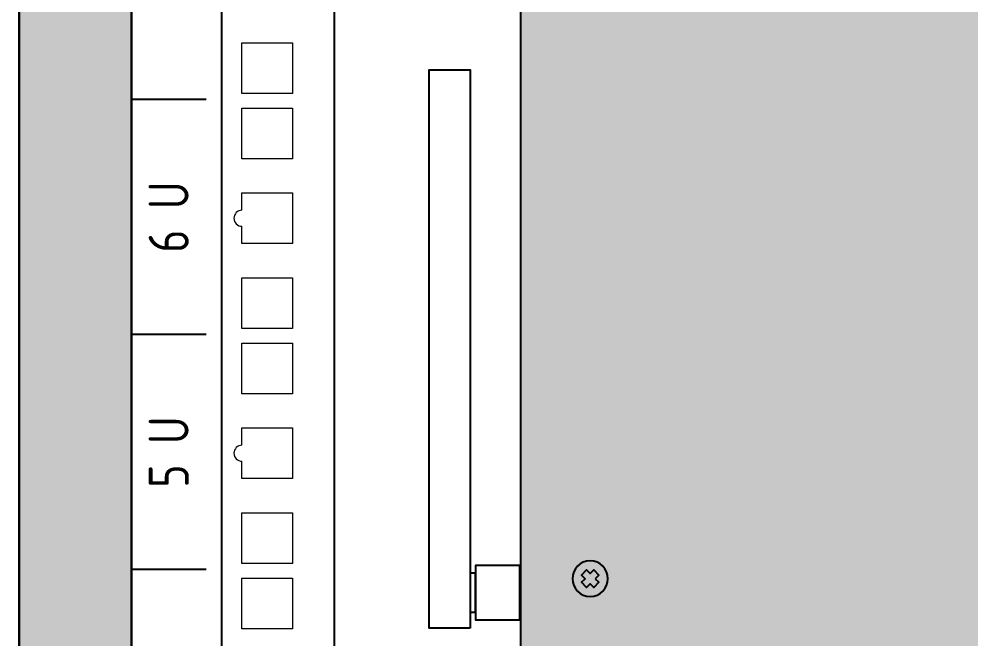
# Paper-space layout '13. УС-1' of a CAD drawing. Header units: millimetres. Extents: x 0 to 2460, y -61 to 297.
# Drawn here: x 30.12 to 65.8, y 120.05 to 143.27 of the extents above; entities that cross this region are included whole.
import ezdxf

# ---------------------------------------------------------------- set-up
doc = ezdxf.new("R2010")
doc.units = ezdxf.units.MM
doc.layers.add('Text', color=7, linetype='Continuous')
doc.styles.add('ГОСТ-ttf', font='isocpeur.ttf', dxfattribs={"width": 0.8})

# ---------------------------------------------------------------- blocks, each defined once
blk = doc.blocks.new('A$C2DED7FAF')
at = {"lineweight": 25}
h = blk.add_hatch(color=251, dxfattribs=at)
h.set_gradient(color1=(139, 142, 133), color2=(120, 125, 115), tint=0.46, name='INVHEMISPHERICAL')
h.paths.add_polyline_path([(0, 765.24), (558.09, 765.24), (558.09, 0), (0, 0)])
h.paths.add_polyline_path([(21.05, 744.19), (537.04, 744.19), (537.04, 21.05), (21.05, 21.05)], flags=16)
at = {"color": 251}
for p, q in [((35.05, 296.9), (21.05, 296.9)), ((35.05, 252.9), (21.05, 252.9)), ((35.05, 208.9), (21.05, 208.9))]:
    blk.add_line(p, q, dxfattribs=at)
at = {"lineweight": 30}
for points in [[(0, 765.24), (558.09, 765.24), (558.09, 0), (0, 0)], [(21.05, 744.19), (537.04, 744.19), (537.04, 21.05), (21.05, 21.05)]]:
    blk.add_lwpolyline(points, close=True, dxfattribs=at)
at = {"layer": 'Text', "color": 251, "char_height": 7.5, "width": 44, "attachment_point": 5, "rotation": 90, "style": 'ГОСТ-ttf'}
for s, insert in [('6 U', (28.05, 274.9)), ('5 U', (28.05, 230.9))]:
    blk.add_mtext(s, dxfattribs=dict(at, insert=insert))
blk = doc.blocks.new('A$C5A1165F7')
at = {"true_color": 0xc7c7c7}
h = blk.add_hatch(color=9, dxfattribs=at)
h.set_gradient(color1=(93, 101, 98), color2=(179, 179, 179), tint=0.43, name='SPHERICAL')
h.paths.add_polyline_path([(10, 5, 1), (0, 5, 1)])
h.paths.add_polyline_path([(3.98, 2.56), (2.56, 3.98), (3.59, 5), (2.56, 6.02), (3.98, 7.44), (5, 6.41), (6.02, 7.44), (7.44, 6.02), (6.41, 5), (7.44, 3.98), (6.02, 2.56), (5, 3.59)], flags=16)
h = blk.add_hatch(color=250)
h.set_gradient(color1=(39, 42, 41), color2=(103, 113, 116), tint=0.43, name='SPHERICAL')
h.paths.add_polyline_path([(5, 6.41), (3.98, 7.44), (2.56, 6.02), (3.59, 5), (2.56, 3.98), (3.98, 2.56), (5, 3.59), (6.02, 2.56), (7.44, 3.98), (6.41, 5), (7.44, 6.02), (6.02, 7.44)])
at = {"color": 49, "lineweight": 25, "true_color": 0x474747}
blk.add_lwpolyline([(6.41, 5), (7.44, 6.02), (6.02, 7.44), (5, 6.41), (3.98, 7.44), (2.56, 6.02), (3.59, 5), (2.56, 3.98), (3.98, 2.56), (5, 3.59), (6.02, 2.56), (7.44, 3.98), (6.41, 5)], dxfattribs=at)
blk.add_circle((5, 5), 5, dxfattribs=at)
blk = doc.blocks.new('A$C0EEA29C5')
h = blk.add_hatch(color=253)
h.dxf.hatch_style = 1
h.paths.add_polyline_path([(370.2, 0.2), (0.2, 0.2), (0.2, 245.2), (370.2, 245.2)])
h.paths.add_polyline_path([(268.88, 74.31), (97.11, 74.31), (97.11, 48.9), (268.88, 48.9)], flags=16)
h.paths.add_polyline_path([(360.53, 215.2, 1), (353.87, 215.2, 1)], flags=16)
h.paths.add_polyline_path([(356.52, 213.57), (357.2, 214.26), (357.88, 213.57), (358.83, 214.52), (358.14, 215.2), (358.83, 215.88), (357.88, 216.83), (357.2, 216.14), (356.52, 216.83), (355.57, 215.88), (356.26, 215.2), (355.57, 214.52)], flags=0)
h.paths.add_polyline_path([(353.87, 30.2, 1), (360.53, 30.2, 1)], flags=16)
h.paths.add_polyline_path([(356.52, 31.83), (355.57, 30.88), (356.26, 30.2), (355.57, 29.52), (356.52, 28.57), (357.2, 29.26), (357.88, 28.57), (358.83, 29.52), (358.14, 30.2), (358.83, 30.88), (357.88, 31.83), (357.2, 31.14)], flags=0)
h.paths.add_polyline_path([(183.6, 67.2, 1), (186.8, 67.2, 1)], flags=0)
h.paths.add_polyline_path([(183.6, 57.2, 1), (186.8, 57.2, 1)], flags=0)
h.paths.add_polyline_path([(16.53, 215.2, 1), (9.87, 215.2, 1)], flags=16)
h.paths.add_polyline_path([(9.87, 30.2, 1), (16.53, 30.2, 1)], flags=16)
h.paths.add_polyline_path([(14.83, 214.52), (14.14, 215.2), (14.83, 215.88), (13.88, 216.83), (13.2, 216.14), (12.52, 216.83), (11.57, 215.88), (12.26, 215.2), (11.57, 214.52), (12.52, 213.57), (13.2, 214.26), (13.88, 213.57)], flags=0)
h.paths.add_polyline_path([(14.83, 30.88), (13.88, 31.83), (13.2, 31.14), (12.52, 31.83), (11.57, 30.88), (12.26, 30.2), (11.57, 29.52), (12.52, 28.57), (13.2, 29.26), (13.88, 28.57), (14.83, 29.52), (14.14, 30.2)], flags=0)
h.paths.add_polyline_path([(192.35, 61.38), (215.56, 61.38), (215.56, 53.14), (192.35, 53.14)], flags=8)
h.paths.add_polyline_path([(192.76, 71.38), (219.29, 71.38), (219.29, 63.14), (192.76, 63.14)], flags=8)
h.paths.add_polyline_path([(99.29, 73.46), (174.95, 73.46), (174.95, 49.02), (99.29, 49.02)], flags=8)
at = {"const_width": 0.4}
blk.add_lwpolyline([(0.2, 245.2), (370.2, 245.2), (370.2, 0.2), (0.2, 0.2)], close=True, dxfattribs=at)
at = {"lineweight": 25, "xscale": -0.6666666666666666, "yscale": 0.6666666666666666, "zscale": 0.6666666666666666, "rotation": 180}
blk.add_blockref('A$C5A1165F7', (9.87, 33.53), dxfattribs=at)
blk = doc.blocks.new('A$C20F5563F')
blk.add_line((21, 0), (21, -264))
at = {"const_width": 0.25}
blk.add_lwpolyline([(0, 0), (482, 0), (482, -264), (0, -264)], close=True, dxfattribs=at)
at = {"lineweight": 15}
for points in [[(3.75, -121.35), (13.25, -121.35), (13.25, -130.85), (3.75, -130.85)], [(3.75, -133.6), (13.25, -133.6), (13.25, -143.1), (3.75, -143.1)], [(3.75, -165.35), (13.25, -165.35), (13.25, -174.85), (3.75, -174.85)], [(3.75, -177.6), (13.25, -177.6), (13.25, -187.1), (3.75, -187.1)], [(3.75, -209.35), (13.25, -209.35), (13.25, -218.85), (3.75, -218.85)], [(3.75, -221.6), (13.25, -221.6), (13.25, -231.1), (3.75, -231.1)]]:
    blk.add_lwpolyline(points, close=True, dxfattribs=at)
at = {"color": 0}
for points in [[(46.52, -230.98), (38.81, -230.98), (38.81, -126.39), (46.52, -126.39)], [(55.8, -219.25), (47.52, -219.25), (47.52, -229.42), (55.8, -229.42)], [(47.52, -220.7), (46.52, -220.7), (46.52, -227.98), (47.52, -227.98)]]:
    blk.add_lwpolyline(points, close=True, dxfattribs=at)
at = {"lineweight": 15}
for points in [[(3.75, -152.72), (3.75, -149.47), (13.25, -149.47), (13.25, -158.97), (3.75, -158.97), (3.75, -155.72)], [(3.75, -196.72), (3.75, -193.47), (13.25, -193.47), (13.25, -202.97), (3.75, -202.97), (3.75, -199.72)]]:
    blk.add_lwpolyline(points, dxfattribs=at)
for centre in [(3.75, -154.22), (3.75, -198.22)]:
    blk.add_arc(centre, 1.5, 90, 270, dxfattribs=at)
at = {"color": 1}
blk.add_blockref('A$C0EEA29C5', (55.8, -251.91), dxfattribs=at)
blk = doc.blocks.new('A$C13EF47D1')
blk.add_line((38.03, 21.05), (38.03, 744.19))
for name, p in [('A$C2DED7FAF', (0, 0)), ('A$C20F5563F', (38.03, 428.9))]:
    blk.add_blockref(name, p)

psp = doc.layouts.new('13. УС-1')

# ---------------------------------------------------------------- block references
at = {"xscale": 0.2, "yscale": 0.2, "zscale": 0.2}
psp.add_blockref('A$C13EF47D1', (30.123, 80.872), dxfattribs=at)

doc.saveas('drawing.dxf')
